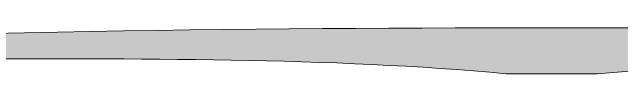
# Model space of a CAD drawing. Extents: x 30 to 681, y 30 to 328.
# Drawn here: x 70.22 to 110.54, y 50.1 to 55.4 of the extents above; entities that cross this region are included whole.
import ezdxf

# ---------------------------------------------------------------- set-up
doc = ezdxf.new("R2010")
doc.units = 0
doc.header["$MEASUREMENT"] = 0
doc.layers.add('Layer 1', color=7, linetype='Continuous')

# ---------------------------------------------------------------- blocks, each defined once
blk = doc.blocks.new('block 7')
at = {"layer": 'Layer 1', "true_color": 0x50505c}
h = blk.add_hatch(color=251, dxfattribs=at)
h.dxf.hatch_style = 2
edge = h.paths.add_edge_path()
edge.add_spline(control_points=[(65.9, 52.3), (78.2, 52.3), (91.4, 52.4), (102.9, 51.3), (104.9, 51.3), (106.9, 51.3), (108.9, 51.3), (114.6, 51.8), (121.3, 51.8), (126.9, 51.3), (130.6, 51.3), (134.2, 51.3), (137.9, 51.3), (142.3, 51.7), (147.6, 51.7), (151.9, 51.3), (172.2, 51.8), (193, 50.1), (212.9, 52.3), (205.9, 54.1), (196.7, 53.3), (188.9, 53.3), (182.5, 53.3), (175.5, 53.8), (169.9, 54.3), (123.2, 54), (75.6, 55.4), (29.9, 52.3), (41.9, 52.3), (53.9, 52.3), (65.9, 52.3)], knot_values=[0, 0, 0, 0, 1, 1, 1, 2, 2, 2, 3, 3, 3, 4, 4, 4, 5, 5, 5, 6, 6, 6, 7, 7, 7, 8, 8, 8, 9, 9, 9, 10, 10, 10, 10], degree=3, periodic=1)
at = {"layer": 'Layer 1', "lineweight": 0}
blk.add_open_spline([(65.9, 52.3), (78.2, 52.3), (91.4, 52.4), (102.9, 51.3), (104.9, 51.3), (106.9, 51.3), (108.9, 51.3), (114.6, 51.8), (121.3, 51.8), (126.9, 51.3), (130.6, 51.3), (134.2, 51.3), (137.9, 51.3), (142.3, 51.7), (147.6, 51.7), (151.9, 51.3), (172.2, 51.8), (193, 50.1), (212.9, 52.3), (205.9, 54.1), (196.7, 53.3), (188.9, 53.3), (182.5, 53.3), (175.5, 53.8), (169.9, 54.3), (123.2, 54), (75.6, 55.4), (29.9, 52.3), (41.9, 52.3), (53.9, 52.3), (65.9, 52.3)], degree=3, knots=[0, 0, 0, 0, 1, 1, 1, 2, 2, 2, 3, 3, 3, 4, 4, 4, 5, 5, 5, 6, 6, 6, 7, 7, 7, 8, 8, 8, 9, 9, 9, 10, 10, 10, 10], dxfattribs=at)
blk = doc.blocks.new('block 3')
at = {"layer": 'Layer 1'}
blk.add_blockref('block 7', (0, 0), dxfattribs=at)

msp = doc.modelspace()

# ---------------------------------------------------------------- block references
at = {"layer": 'Layer 1'}
msp.add_blockref('block 3', (0, 0), dxfattribs=at)

doc.saveas('drawing.dxf')
